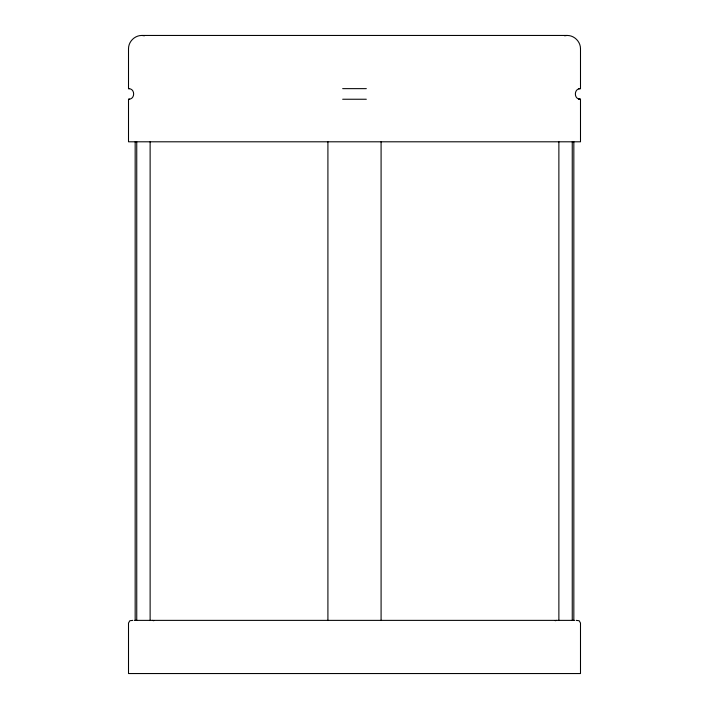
<?xml version="1.0" encoding="UTF-8"?>
<svg xmlns="http://www.w3.org/2000/svg" width="709" height="709" viewBox="0 0 709 709"><rect width="100%" height="100%" fill="white"/><g stroke="black" fill="none" stroke-linecap="round" stroke-linejoin="round"><path stroke-width="1.06" d="M555.236 620.729L556.538 620.375M580.13 99.233C573.537 99.1 573.9 88.315 580.494 88.643L580.494 48.744C580.547 41.627 574.272 35.37 567.165 35.45L141.835 35.45C134.71 35.397 128.462 41.609 128.506 48.744L128.506 88.643L129.056 88.643M564.586 35.787L567.165 35.45M579.253 88.643L578.482 88.652L580.494 88.643M342.669 88.643L366.331 88.643M342.669 99.242L366.331 99.242M132.831 620.375L129.836 620.729L128.506 623.034L128.506 673.55L580.494 673.55L580.494 623.034L579.164 620.729L576.169 620.375M134.621 620.375L574.379 620.375M579.253 99.242L578.482 99.233L580.494 99.242L580.494 141.8L128.506 141.8L128.506 99.242L129.384 99.233L128.816 99.242C135.215 99.18 135.277 88.776 128.87 88.652M128.648 88.643L129.144 88.652M579.856 99.233L580.352 99.242M141.835 35.45L144.414 35.787M152.462 620.375L153.764 620.729M573.838 141.8L573.838 620.375M572.252 141.8L572.252 620.375M558.878 141.8L558.878 620.375M381.087 141.8L381.087 620.375M327.912 141.8L327.912 620.375M150.122 141.8L150.122 620.375M136.748 141.8L136.748 620.375M135.162 141.8L135.162 620.375"/></g></svg>
